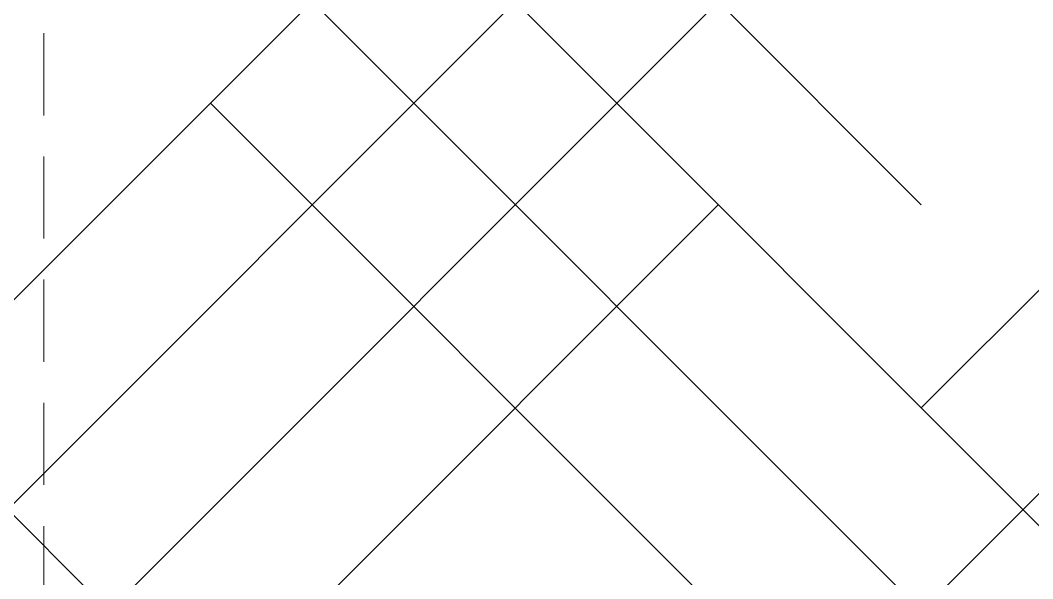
# Model space of a CAD drawing. Header units: millimetres. Extents: x 331487 to 517269, y 198509 to 399936.
# Drawn here: x 406099 to 407642, y 398236 to 399086 of the extents above; entities that cross this region are included whole.
import ezdxf

# ---------------------------------------------------------------- set-up
doc = ezdxf.new("R2010")
doc.units = ezdxf.units.MM
doc.header["$MEASUREMENT"] = 0
doc.linetypes.add('DASHED', pattern=[0.75, 0.5, -0.25])
doc.linetypes.add('DASHED2', pattern=[0.375, 0.25, -0.125])
doc.layers.add('9th_Sunk', color=251, linetype='DASHED', lineweight=5)
doc.layers.add('BEAM', color=1, linetype='Continuous', lineweight=5)

msp = doc.modelspace()

# ---------------------------------------------------------------- linework, layer by layer
at = {"layer": '9th_Sunk', "linetype": 'Continuous'}
for p, q in [((406543.9, 397877.5), (404885, 399536.5)), ((405151.8, 397104.1), (407584.1, 399536.5)), ((405615.8, 397877.5), (407274.8, 399536.5)), ((406079.9, 398650.9), (406965.4, 399536.5)), ((408400.1, 397258.8), (406122.4, 399536.5)), ((407936, 398032.2), (406431.8, 399536.5)), ((407472, 398805.6), (406741.1, 399536.5)), ((407008, 397722.9), (408821.6, 399536.5)), ((407472, 398496.3), (408512.2, 399536.5)), ((408864.1, 396485.4), (406389.2, 398960.3)), ((404687.8, 396330.8), (407162.6, 398805.6))]:
    msp.add_line(p, q, dxfattribs=at)
at = {"layer": 'BEAM', "linetype": 'DASHED2', "ltscale": 500}
msp.add_line((406135.1, 395004), (406135.1, 399536.5), dxfattribs=at)

doc.saveas('drawing.dxf')
